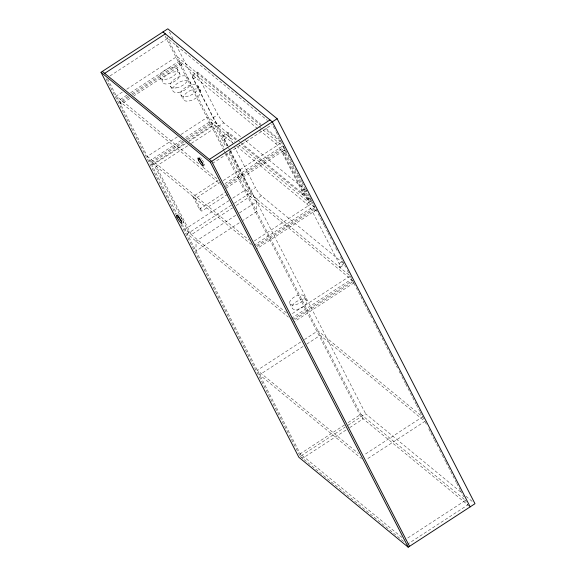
<?xml version="1.0" encoding="UTF-8"?>
<svg xmlns="http://www.w3.org/2000/svg" width="576" height="576" viewBox="0 0 576 576"><rect width="100%" height="100%" fill="white"/><g stroke="black" fill="none" stroke-linecap="round" stroke-linejoin="round"><path stroke-width="0.43" stroke-dasharray="2.88 2.16" d="M110.016 75.924L167.659 38.39L267.458 120.47M122.321 92.095L116.33 95.99L198.799 163.829M126.814 89.165L176.976 56.506L260.827 125.474M126.893 95.162L118.656 100.519L220.529 184.313M130.637 92.722L179.302 61.034L283.946 147.11L225.547 185.134M128.196 96.228L119.959 101.592L121.248 104.105L130.982 97.769M131.94 93.794L180.605 62.107L181.894 64.62L133.978 95.818M128.938 97.186L119.952 103.039L121.248 104.105M132.674 94.752L180.598 63.547L181.894 64.62M192.11 75.211L196.92 72.079M240.523 136.548L223.884 122.861L219.074 125.993A7.452 1.339 56.9 0 1 213.106 117.742L193.19 78.991A7.452 1.339 56.9 0 1 193.212 75.672L198.022 72.54L261.122 124.445M193.19 78.991L198 75.866A7.452 1.339 56.9 0 1 198.022 72.54M177.314 136.879L147.362 156.384L249.242 240.178M181.058 134.446L208.008 116.892L236.426 140.263M213.106 117.742L217.915 114.61L198 75.866M181.138 140.436L149.695 160.913L251.568 244.706M185.63 137.513L210.334 121.421L234.59 141.372M183.19 141.019L150.991 161.978L152.287 164.498L185.227 143.05M186.185 139.068L211.637 122.494L212.933 125.006L188.971 140.609M183.931 141.977L150.984 163.426L152.287 164.498M187.675 139.536L211.63 123.941L212.933 125.006M185.306 143.863L153.857 164.34L189.029 232.776M189.043 141.422L214.502 124.848L225.958 147.132M187.646 145.786L156.204 166.262L191.376 234.706L232.553 207.893M191.39 143.352L216.842 126.778L226.663 145.879M223.15 135.605L227.959 132.473M229.91 150.437L224.23 139.385A7.452 1.339 56.9 0 1 224.244 136.058L229.054 132.926L240.149 142.056M224.23 139.385L229.032 136.253A7.452 1.339 56.9 0 1 229.054 132.926M212.414 163.462L272.311 124.459M227.714 194.256L201.737 211.162L199.397 209.239L192.931 196.654L218.16 180.23M193.212 75.672L275.731 143.546L280.541 140.414A7.452 1.339 56.9 0 1 280.958 140.782M192.931 196.654L195.271 198.583L221.249 181.67M223.222 180.605L281.621 142.582L264.989 128.894M225 183.578L282.643 146.038L283.939 148.55L285.242 149.623L225.346 188.626M225.54 186.581L283.939 148.55M306.77 191.009A7.452 1.339 56.9 0 1 306.403 190.735L301.594 193.867A7.452 1.339 56.9 0 0 301.615 190.541L281.7 151.79L285.134 149.558M311.371 200.47L309.47 201.715L307.253 199.886L282.355 151.445L284.573 153.274L286.481 152.028L284.263 150.206L309.154 198.648L310.817 200.016M199.397 209.239L226.109 191.844M229.039 200.592L184.867 229.349L286.74 313.15M232.783 198.151L245.513 189.864L350.158 275.94L291.758 313.963M343.21 263.138L261.382 195.833L256.572 198.965A7.452 1.339 56.9 0 1 250.603 190.714L255.413 187.582L234.72 147.305M231.365 205.121L187.193 233.885L288.374 317.102M234.36 203.17L249.674 193.291L228.406 151.906M236.297 205.452L252.022 195.214L229.522 151.445M235.728 215.323L196.049 241.164L195.991 250.992L239.414 222.718M239.472 212.89L256.687 201.672L256.63 211.507L243.158 220.277M301.615 190.541L305.05 188.309M302.688 194.321L306.814 191.642M307.253 199.886L309.154 198.648M236.729 146.326L306.763 203.933L311.573 200.801M254.261 240.991L312.66 202.968L241.265 144.245M253.786 245.426L313.682 206.424L314.978 208.944L316.274 210.017L256.385 249.012M256.586 245.52L314.986 207.497L238.752 144.792M257.328 246.478L314.978 208.944M344.268 263.981A7.452 1.339 56.9 0 1 343.901 263.707L339.098 266.839A7.452 1.339 56.9 0 0 339.113 263.513L312.732 212.184L316.166 209.945M339.113 263.513L342.547 261.274M340.193 267.293L344.318 264.607M291.29 318.398L351.187 279.396L352.476 281.916L353.779 282.982L293.882 321.984M292.594 319.471L352.483 280.469L247.838 194.393M294.826 319.45L352.476 281.916M300.708 341.986L257.285 370.26L358.466 453.485M304.452 339.545L317.93 330.775L422.575 416.844L364.176 454.874M303.034 346.514L259.61 374.789L361.49 458.582M306.778 344.081L320.256 335.304L424.901 421.373L366.502 459.403M344.39 425.038L300.218 453.802L402.091 537.595M348.134 422.597L360.864 414.31L465.509 500.386L405.612 539.388M180.914 224.294L300.204 456.401L345.125 427.154M348.12 425.203L365.652 413.784L461.844 492.898M345.967 430.056L302.544 458.33L182.434 224.618M349.711 427.615L363.19 418.838L226.627 153.115M407.189 544.406L467.834 504.914L465.365 500.112M265.975 128.434L279.151 139.27M245.376 140.544L305.014 189.598M240.84 142.625L310.882 200.232M224.244 136.058L232.567 142.906M202.961 167.249L217.512 179.215M465.991 496.31L472.219 501.437M469.49 506.275L360.85 416.916L225.929 154.39M300.204 456.401L403.999 541.778M273.276 126.338L275.738 131.141M276.149 131.94L279.446 138.341M281.088 141.545L297.95 174.355M298.368 175.162L301.658 181.562M302.069 182.362L305.359 188.762M305.662 189.353L309.744 197.294M309.881 197.568L313.171 203.969M313.582 204.775L323.87 224.784M324.281 225.583L327.571 231.984M327.982 232.783L331.272 239.191M332.914 242.388L335.383 247.19M335.794 247.99L338.263 252.792M340.322 256.795L341.964 259.999M342.374 260.798L345.672 267.199M347.314 270.403L349.783 275.206M350.194 276.005L353.779 282.982M353.894 283.212L364.176 303.221M364.594 304.02L367.884 310.421M368.294 311.22L371.585 317.628M373.226 320.825L375.696 325.627M376.106 326.434L379.397 332.834M379.807 333.634L390.096 353.642M390.506 354.442L393.797 360.85M394.207 361.649L397.498 368.05M399.139 371.254L401.609 376.056M402.019 376.855L405.31 383.256M405.727 384.055L416.009 404.064M416.419 404.87L419.71 411.271M420.12 412.07L424.13 419.868M425.059 421.675L427.111 425.678M428.76 428.882L430.402 432.079M430.819 432.878L434.11 439.286M434.52 440.086L437.81 446.486M439.452 449.69L441.922 454.493M442.332 455.292L445.622 461.693M446.033 462.492L456.322 482.508M456.732 483.307L460.022 489.708M460.433 490.507L463.723 496.908M284.573 153.274L309.47 201.715M229.032 136.253L232.69 143.359M198.324 86.292A9.72 4.738 -27.2 0 1 186.667 96.458A9.72 4.738 -27.2 0 1 183.73 88.747A9.72 4.738 -27.2 0 1 198.324 86.292L200.65 90.821A9.72 4.738 -27.2 0 1 189 100.987A9.72 4.738 -27.2 0 1 186.062 93.276A9.72 4.738 -27.2 0 1 200.65 90.821M169.445 32.004L173.146 39.204M176.026 44.806L228.269 146.455M230.321 150.458L365.652 413.784M230.314 151.229L250.603 190.714M304.344 296.46A8.1 3.953 -27.2 0 1 294.624 304.942A8.1 3.953 -27.2 0 1 292.176 298.512A8.1 3.953 -27.2 0 1 304.344 296.46L306.67 300.989A8.1 3.953 -27.2 0 1 296.957 309.47A8.1 3.953 -27.2 0 1 294.502 303.041A8.1 3.953 -27.2 0 1 306.67 300.989M166.982 37.058L224.158 148.313M165.046 35.935L223.87 150.386M224.28 151.186L225.518 153.59M177.509 69.163A9.72 4.745 -27.2 0 1 165.823 79.33A9.72 4.745 -27.2 0 1 162.922 71.597A9.72 4.745 -27.2 0 1 177.509 69.163L179.834 73.699A9.72 4.745 -27.2 0 1 168.156 83.858A9.72 4.745 -27.2 0 1 165.254 76.126A9.72 4.745 -27.2 0 1 179.834 73.699M289.757 303.48L292.082 308.009M180.828 94.702L183.154 99.23M170.424 86.134L172.75 90.662M159.998 77.566L162.324 82.094M195.271 198.583L201.737 211.162M107.568 78.948L177.084 214.214M106.049 78.624L175.975 214.69M177.797 214.502A4.86 0.878 56.9 0 1 178.366 214.56M179.518 215.669A4.86 0.878 56.9 0 1 180.216 216.533M180.929 217.534A4.86 0.878 56.9 0 1 182.736 220.637M183.082 221.465A4.86 0.878 56.9 0 1 183.038 222.595M199.39 157.075A4.86 0.878 56.9 0 1 200.254 157.637M200.88 158.292A4.86 0.878 56.9 0 1 201.571 159.142M202.291 160.128A4.86 0.878 56.9 0 1 203.609 162.252M204.48 164.088A4.86 0.878 56.9 0 1 204.48 165.276M261.382 195.833A7.452 1.339 56.9 0 1 255.413 187.582M306.763 203.933A7.452 1.339 56.9 0 1 312.732 212.184M223.884 122.861A7.452 1.339 56.9 0 1 217.915 114.61M275.731 143.546A7.452 1.339 56.9 0 1 281.7 151.79M178.596 92.412A9.72 4.745 -27.2 0 0 190.26 82.246A9.72 4.745 -27.2 0 0 175.658 84.701A9.72 4.745 -27.2 0 0 178.596 92.412M176.27 87.883A9.72 4.745 -27.2 0 0 187.927 77.71A9.72 4.745 -27.2 0 0 173.333 80.172A9.72 4.745 -27.2 0 0 176.27 87.883"/><path stroke-width="0.86" d="M101.009 72.288L167.803 28.8L277.135 118.728L474.991 503.712L408.197 547.2L298.865 457.272L101.009 72.288L210.348 162.216L408.197 547.2M104.688 73.346L165.334 33.862M209.34 159.422L269.986 119.93M210.348 162.216L277.135 118.728M162.994 31.932L272.326 121.86L470.182 506.844M102.348 71.417L211.68 161.345L409.536 546.329M181.526 221.321A4.86 0.878 56.9 0 1 177.955 215.518M202.997 164.066A4.86 0.878 56.9 0 1 199.397 158.263M176.969 217.224A4.86 0.878 56.9 0 0 181.706 223.466A4.86 0.878 56.9 0 0 178.877 217.404A4.86 0.878 56.9 0 0 176.969 217.224M198.425 159.984A4.86 0.878 56.9 0 0 203.148 166.147A4.86 0.878 56.9 0 0 200.239 160.013A4.86 0.878 56.9 0 0 198.425 159.984"/></g></svg>
